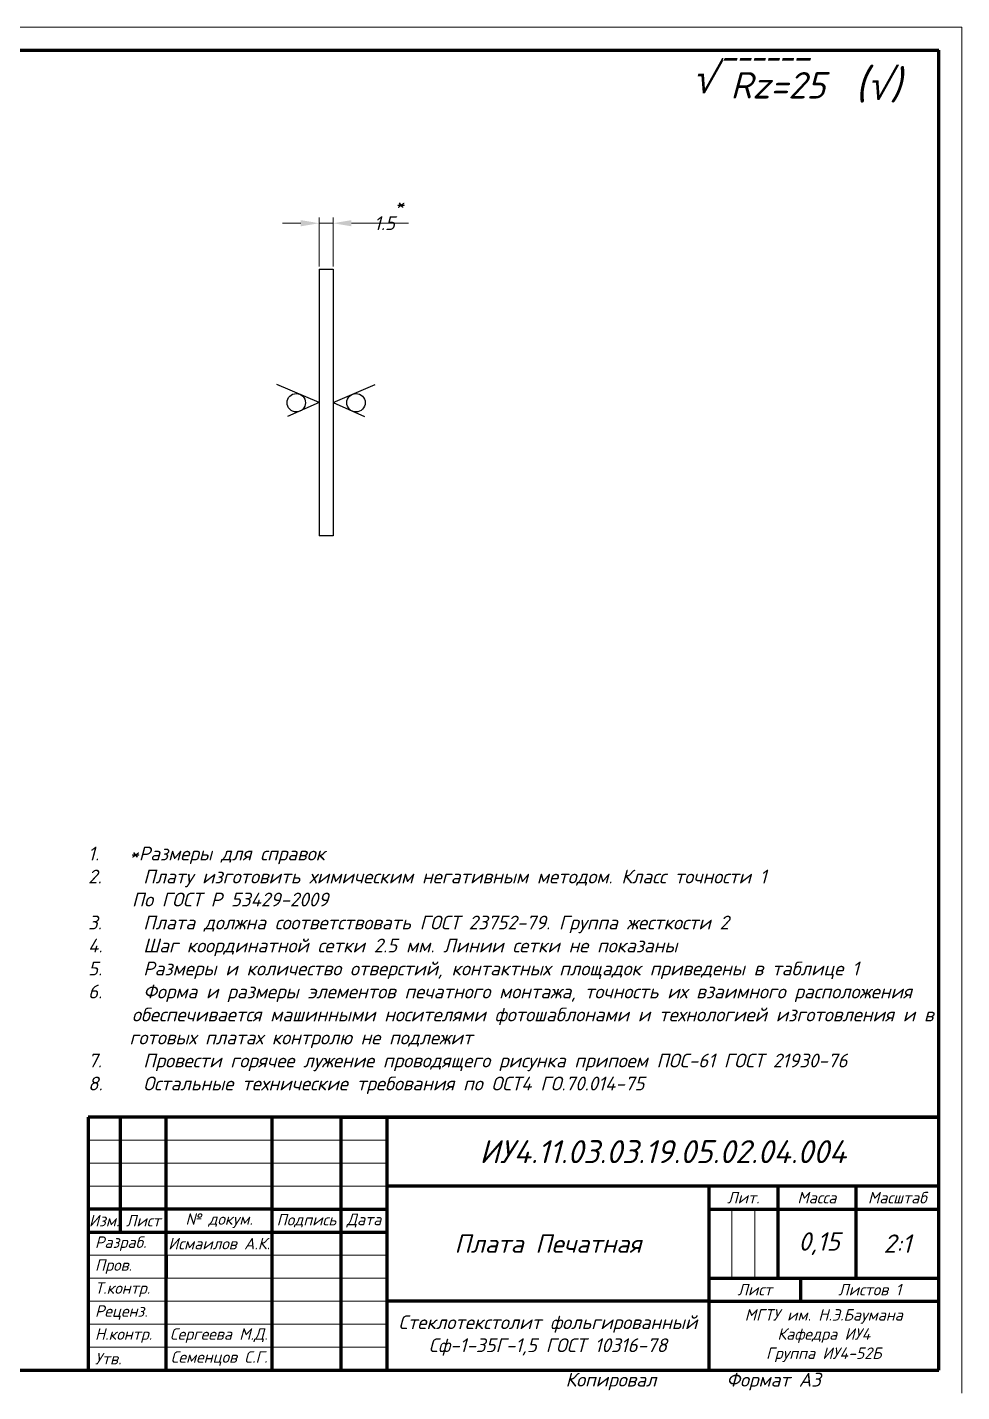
# Model space of a CAD drawing. Header units: millimetres. Extents: x 2470 to 6390, y 1560 to 2814.
# Drawn here: x 3106.8 to 3310, y 1857.8 to 2154.5 of the extents above; entities that cross this region are included whole.
import ezdxf

# ---------------------------------------------------------------- set-up
doc = ezdxf.new("R2010")
doc.units = ezdxf.units.MM
doc.layers.add('border', color=7, linetype='Continuous', lineweight=70)
doc.layers.add('Text', color=7, linetype='Continuous', lineweight=18)
doc.layers.add('BOTTOM_LAYER', color=7, linetype='Continuous')
doc.styles.add('Main', font='isocpeur.ttf', dxfattribs={"oblique": 15, "height": 3})
doc.dimstyles.new('ISO-25', dxfattribs={"dimtxt": 3, "dimasz": 4, "dimexe": 1.25, "dimexo": 0.625, "dimtad": 1, "dimtoh": 1, "dimtxsty": 'Main', "dimcen": 2.5, "dimclrd": 256, "dimclre": 256, "dimclrt": 256, "dimadec": 0, "dimazin": 0, "dimtol": 1, "dimtm": 0.5, "dimtfac": 1, "dimtmove": 0, "dimatfit": 3, "dimfxl": 1, "dimlwd": -1, "dimlwe": -1, "dimarcsym": 0})

# ---------------------------------------------------------------- blocks, each defined once
blk = doc.blocks.new('*D61')
at = {"layer": 'Defpoints', "color": 0, "lineweight": 18, "transparency": 16777216}
for p in [(3173.27, 2111.89), (3170.27, 2101.89), (3173.27, 2101.89)]:
    blk.add_point(p, dxfattribs=at)
at = {"layer": 'Text', "transparency": 16777216}
for p, q in [((3170.27, 2102.51), (3170.27, 2113.14)), ((3173.27, 2102.51), (3173.27, 2113.14)), ((3166.27, 2111.89), (3162.27, 2111.89)), ((3170.27, 2111.89), (3173.27, 2111.89)), ((3177.27, 2111.89), (3189.69, 2111.89))]:
    blk.add_line(p, q, dxfattribs=at)
at = {"layer": 'Text', "lineweight": 18, "transparency": 16777216}
for points in [[(3166.27, 2112.56), (3166.27, 2111.22), (3170.27, 2111.89)], [(3177.27, 2112.56), (3177.27, 2111.22), (3173.27, 2111.89)]]:
    blk.add_solid(points, dxfattribs=at)
at = {"layer": 'Text', "transparency": 16777216, "insert": (3185.48, 2114.01), "char_height": 3, "attachment_point": 5, "style": 'Main'}
blk.add_mtext('1.5{\\H1x;\\S*^ ;}', dxfattribs=at)

msp = doc.modelspace()

# ---------------------------------------------------------------- linework, layer by layer
at = {"layer": 'border', "lineweight": 18}
for p, q in [((2890, 2154.5), (3310, 2154.5)), ((3310, 2154.5), (3310, 1857.5)), ((3120, 1912.5), (3185, 1912.5)), ((3120, 1907.5), (3185, 1907.5)), ((3120, 1907.5), (3185, 1907.5)), ((3185, 1902.5), (3120, 1902.5)), ((3260, 1897.5), (3260, 1882.5)), ((3260, 1882.5), (3260, 1897.5)), ((3260, 1897.5), (3260, 1882.5)), ((3260, 1882.5), (3260, 1897.5)), ((3260, 1897.5), (3260, 1882.5)), ((3265, 1897.5), (3265, 1882.5)), ((3120, 1882.5), (3137, 1882.5)), ((3185, 1882.5), (3137, 1882.5)), ((3120, 1877.5), (3137, 1877.5)), ((3185, 1877.5), (3137, 1877.5)), ((3120, 1872.5), (3185, 1872.5))]:
    msp.add_line(p, q, dxfattribs=at)
at = {"layer": 'border', "lineweight": 70}
for p, q in [((2910, 2149.5), (3305, 2149.5)), ((3305, 1862.5), (3305, 2149.5)), ((3305, 1917.5), (3120, 1917.5)), ((3120, 1917.5), (3120, 1862.5)), ((3127, 1917.5), (3127, 1892.5)), ((3137, 1862.5), (3137, 1917.5)), ((3160, 1917.5), (3160, 1862.5)), ((3175, 1917.5), (3175, 1862.5)), ((3185, 1917.5), (3305, 1917.5)), ((3185, 1917.5), (3185, 1902.5)), ((3305, 1862.5), (3305, 1917.5)), ((3305, 1902.5), (3185, 1902.5)), ((3255, 1902.5), (3255, 1862.5)), ((3270, 1902.5), (3270, 1882.5)), ((3287, 1902.5), (3287, 1882.5)), ((3160, 1897.5), (3120, 1897.5)), ((3160, 1897.5), (3175, 1897.5)), ((3175, 1897.5), (3185, 1897.5)), ((3255, 1897.5), (3305, 1897.5)), ((3120, 1892.5), (3185, 1892.5)), ((3255, 1882.5), (3305, 1882.5)), ((3275, 1877.5), (3275, 1882.5)), ((3255, 1877.5), (3185, 1877.5)), ((3255, 1877.5), (3305, 1877.5)), ((2910, 1862.5), (3305, 1862.5)), ((3120, 1862.5), (3305, 1862.5))]:
    msp.add_line(p, q, dxfattribs=at)
at = {"layer": 'border', "lineweight": 40}
for p, q in [((3160, 1917.5), (3137, 1917.5)), ((3270, 1917.5), (3270, 1917.5)), ((3305, 1917.5), (3287, 1917.5)), ((3305, 1902.5), (3305, 1897.5)), ((3305, 1902.5), (3305, 1897.5)), ((3305, 1862.5), (3305, 1862.5))]:
    msp.add_line(p, q, dxfattribs=at)
at = {"layer": 'border'}
for p, q in [((3175, 1917.5), (3185, 1917.5)), ((3185, 1917.5), (3185, 1862.5)), ((3120, 1912.5), (3120, 1912.5)), ((3120, 1897.5), (3120, 1892.5)), ((3160, 1897.5), (3160, 1892.5)), ((3175, 1897.5), (3175, 1892.5)), ((3137, 1887.5), (3137, 1892.5)), ((3137, 1887.5), (3137, 1882.5)), ((3175, 1890), (3175, 1890)), ((3175, 1890), (3175, 1890)), ((3175, 1890), (3175, 1890)), ((3137, 1885), (3137, 1885)), ((3137, 1877.5), (3137, 1877.5))]:
    msp.add_line(p, q, dxfattribs=at)
at = {"layer": 'border', "lineweight": 20}
for p, q in [((3120, 1887.5), (3185, 1887.5)), ((3120, 1887.5), (3185, 1887.5)), ((3120, 1867.5), (3185, 1867.5)), ((3120, 1867.5), (3137, 1867.5)), ((3160, 1867.5), (3185, 1867.5))]:
    msp.add_line(p, q, dxfattribs=at)
at = {"layer": 'BOTTOM_LAYER'}
for p, q in [((3170.269, 2101.89), (3173.269, 2101.89)), ((3170.269, 2101.89), (3170.269, 2043.89)), ((3173.269, 2101.89), (3173.269, 2043.89)), ((3170.269, 2072.89), (3161.081, 2076.837)), ((3173.269, 2072.89), (3182.457, 2076.837)), ((3170.269, 2072.89), (3163.405, 2069.869)), ((3173.269, 2072.89), (3180.134, 2069.869)), ((3173.269, 2043.89), (3170.269, 2043.89))]:
    msp.add_line(p, q, dxfattribs=at)
for centre, radius in [((3165.269, 2072.861), 2), ((3178.269, 2072.861), 2), ((3170.269, 2072.89), 1.940255363782205e-12), ((3170.269, 2072.89), 3.637978807091568e-13), ((3170.269, 2072.89), 0)]:
    msp.add_circle(centre, radius, dxfattribs=at)

# ---------------------------------------------------------------- texts
at = {"layer": 'border', "style": 'Main'}
for s, width, gutter_width, heights, insert, char_height, attachment_point in [('{\\H0.95833x;√‾‾‾‾‾‾}', 23, 34.5, [0], (3251.364, 2146.81), 6.9, 1), ('\\pxqc;({\\H0.95833x;√)}', 14.54937, 34.5, [0], (3291.805, 2141.888), 6.9, 5), ('\\pxqc;Rz=25', 24.71619, 34.5, [0], (3270.031, 2141.888), 5.75, 5), ('{\\H1.66667x;ИУ4.11.03.03.19.05.02.04.004}', 120, 66.064, [15], (3245, 1910), 3, 5), ('Изм.', 2.5, 12.5, [0], (3123.5, 1895), 2.5, 5), ('\\pxqc;Лист', 5.19616, 12.5, [0], (3132, 1895), 2.5, 5), ('\\pxqc;Подпись', 5, 12.5, [0], (3167.5, 1895), 2.5, 5), ('\\pxqc;Плата Печатная ', 70, 15, [0], (3220, 1890), 4, 5), ('0,15', 17.35071, 15, [15.166], (3279, 1890), 4, 5), ('\\pxqc;2:1', 17.35071, 15, [15.166], (3296, 1890), 4, 5), ('Пров.', 7.5, 12.5, [0], (3121.5, 1885.007), 2.5, 4), ('\\pxqc;Лист', 2.5, 12.5, [0], (3265, 1880), 2.5, 5), ('Реценз.', 2.5, 12.5, [0], (3121.5, 1874.999), 2.5, 4), ('\\pxqc;МГТУ им. Н.Э.Баумана\\P\\pq*;Кафедра ИУ4\\P\\pqc;Группа ИУ4-52Б', 47.99945, 66.064, [14.024], (3280, 1870), 2.5, 5), ('\\pxqc;Стеклотекстолит фольгированный \\PСф-1-35Г-1,5 ГОСТ 10316-78', 70, 15, [0], (3220, 1870), 3, 5), ('\\pxqc;Копировал ', 70, 15, [0], (3233.717, 1860.01), 3, 5), ('\\pxql;  Формат А3', 50, 15, [0], (3280, 1860), 3, 5)]:
    msp.add_mtext_dynamic_manual_height_columns(s, width=width, gutter_width=gutter_width, heights=heights, dxfattribs=dict(at, insert=insert, char_height=char_height, attachment_point=attachment_point))
at = {"layer": 'border', "char_height": 2.5, "style": 'Main'}
for s, insert, attachment_point in [('\\pxqc;Лит.', (3262.5, 1900), 5), ('\\pxqc;Дата', (3180, 1895), 5), ('Разраб.', (3121.5, 1889.972), 4), ('\\pxqc;Исмаилов А.К.', (3148.5, 1890), 5), ('Т.контр.', (3121.5, 1880), 4), ('\\pxqc;Листов 1 ', (3290, 1880), 5), ('Н.контр.', (3121.5, 1870), 4), ('\\pxqc;Сергеева М.Д.', (3148.434, 1870), 5), ('\\pxqc;Семенцов С.Г.', (3148.5, 1865), 5), ('Утв.', (3121.5, 1865), 4)]:
    msp.add_mtext(s, dxfattribs=dict(at, insert=insert, attachment_point=attachment_point))
at = {"layer": 'border', "char_height": 2.5, "attachment_point": 5, "style": 'Main'}
for s, insert, width in [('\\pxqc;Масса', (3278.5, 1900), 8.80675), ('\\pxqc;Масштаб', (3296, 1900), 12.13842), ('\\pxqc;№ докум.', (3148.5, 1895), 22.84084)]:
    msp.add_mtext(s, dxfattribs=dict(at, insert=insert, width=width))
at = {"layer": 'Text', "insert": (3120, 1922.5), "char_height": 3, "attachment_point": 7, "style": 'Main'}
msp.add_mtext_dynamic_manual_height_columns('\\pxi-3,l3,t3;1.^I*Размеры для справок \\P\\ptz;2.^IПлату изготовить химическим негативным методом. Класс точности 1 \\P\\pt3;     По ГОСТ Р 53429-2009\\P\\ptz;3.^IПлата должна соответствовать ГОСТ 23752-79. Группа жесткости 2\\P4.^IШаг координатной сетки 2.5 мм. Линии сетки не показаны\\P5.^IРазмеры и количество отверстий, контактных площадок приведены в таблице 1\\P6.^IФорма и размеры элементов печатного монтажа, точность их взаимного расположения \\P     обеспечивается машинными носителями фотошаблонами и технологией изготовления и в готовых платах контролю не подлежит                  \\P7.^IПровести горячее лужение проводящего рисунка припоем ПОС-61 ГОСТ 21930-76\\P8.^IОстальные технические требования по ОСТ4 ГО.70.014-75', width=184.27065, gutter_width=15, heights=[91.192], dxfattribs=at)

# ---------------------------------------------------------------- dimensions: what is measured, and where the dimension line sits
at = {"layer": 'Text'}
dim = msp.add_linear_dim(base=(3173.269, 2111.89), p1=(3170.269, 2101.89), p2=(3173.269, 2101.89), text='1.5{\\H1x;\\S*^ ;}', dimstyle='ISO-25', dxfattribs=at)
dim.commit()
dim.dimension.update_dxf_attribs({"geometry": '*D61', "text_midpoint": (3185.482, 2114.015)})

doc.saveas('drawing.dxf')
